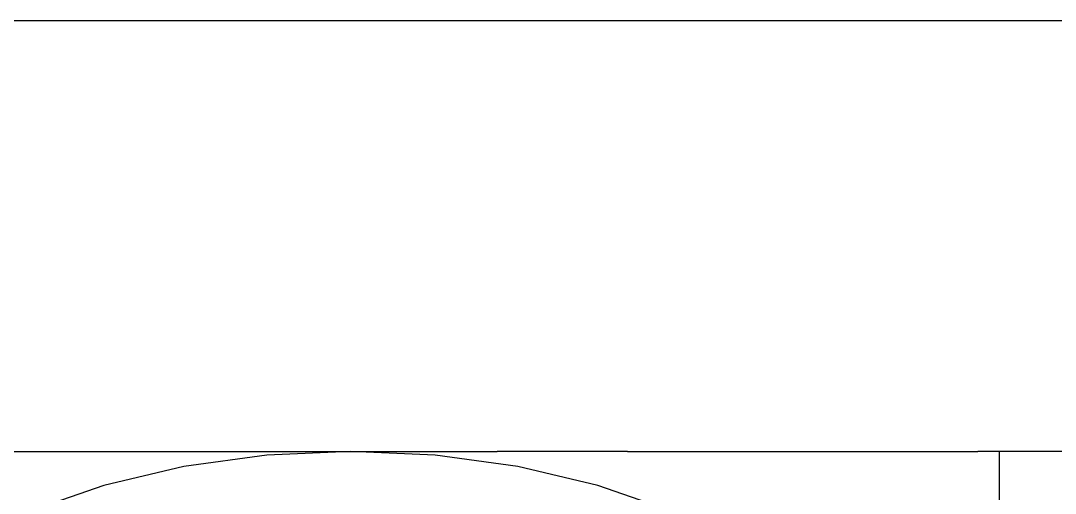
# Model space of a CAD drawing. Extents: x 396092 to 455492, y 17293 to 132793.
# Drawn here: x 410902.6 to 411059.7, y 46379.4 to 46451.2 of the extents above; entities that cross this region are included whole.
import ezdxf

# ---------------------------------------------------------------- set-up
doc = ezdxf.new("R2010")
doc.units = 0
doc.header["$LTSCALE"] = 1000
doc.header["$MEASUREMENT"] = 0
doc.layers.add('MU', color=34, linetype='Continuous')

msp = doc.modelspace()

# ---------------------------------------------------------------- linework, layer by layer
at = {"layer": 'MU', "color": 37}
for p, q in [((409527.73, 46451.23), (412377.73, 46451.23)), ((410874.82, 46385.76), (410974.92, 46385.76)), ((410939.96, 46385.18), (410927.39, 46383.44)), ((410952.73, 46385.76), (410939.96, 46385.18)), ((410965.51, 46385.18), (410952.73, 46385.76)), ((410978.08, 46383.44), (410965.51, 46385.18)), ((410994.7, 46385.76), (410974.92, 46385.76)), ((410994.7, 46385.76), (411047.92, 46385.76)), ((411067.7, 46385.76), (411047.92, 46385.76)), ((410927.39, 46383.44), (410915.24, 46380.56)), ((410990.23, 46380.56), (410978.08, 46383.44)), ((410915.24, 46380.56), (410903.71, 46376.59)), ((411001.76, 46376.59), (410990.23, 46380.56))]:
    msp.add_line(p, q, dxfattribs=at)
msp.add_lwpolyline([(411051.2, 46245.76), (411051.2, 46385.76)], dxfattribs=at)

doc.saveas('drawing.dxf')
